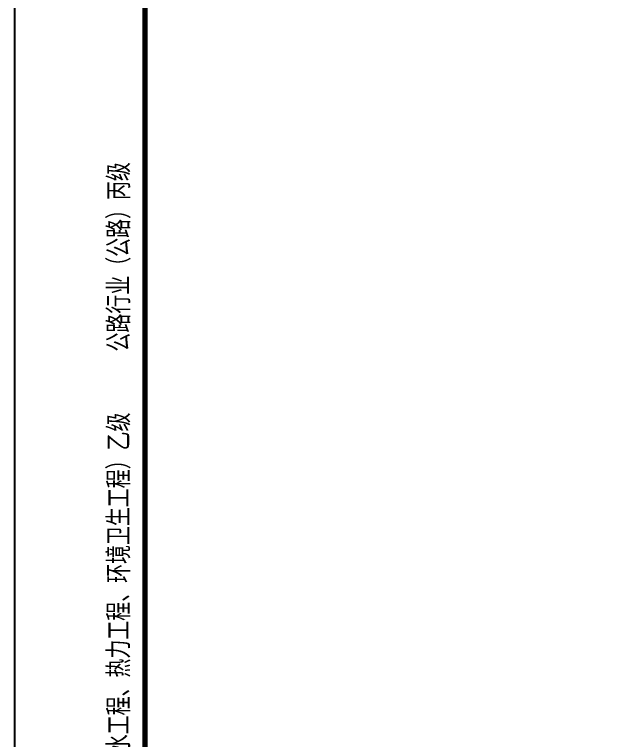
# Model space of a CAD drawing. Extents: x 4283 to 40403, y 1134 to 1764.
# Drawn here: x 26962.5 to 27043.2, y 1563.7 to 1662 of the extents above; entities that cross this region are included whole.
import ezdxf

# ---------------------------------------------------------------- set-up
doc = ezdxf.new("R2010")
doc.units = 0
for name, color, linetype in [('PUB_TITLE', 4, 'Continuous'), ('S-MODIFY', 4, 'Continuous'), ('华泽绵阳图框', 7, 'Continuous'), ('致远博图框', 7, 'Continuous')]:
    doc.layers.add(name, color=color, linetype=linetype)
doc.styles.add('长仿宋', font='', dxfattribs={"width": 0.7, "height": 5})
doc.styles.get('长仿宋').set_extended_font_data('SimSun')

msp = doc.modelspace()

# ---------------------------------------------------------------- linework, layer by layer
at = {"layer": 'PUB_TITLE'}
msp.add_lwpolyline([(26962.534, 1465.355), (27382.534, 1465.355), (27382.534, 1762.355), (26962.534, 1762.355)], close=True, dxfattribs=at)
at = {"layer": 'S-MODIFY'}
msp.add_lwpolyline([(26962.534, 1465.355), (27382.534, 1465.355), (27382.534, 1762.355), (26962.534, 1762.355)], close=True, dxfattribs=at)
at = {"layer": '华泽绵阳图框', "color": 7, "const_width": 0.707}
msp.add_lwpolyline([(26980.211, 1472.426), (27375.464, 1472.426), (27375.464, 1755.254), (26980.211, 1755.254)], close=True, dxfattribs=at)

# ---------------------------------------------------------------- texts
at = {"layer": '致远博图框', "style": '长仿宋', "width": 0.7}
for s, height, p in [('公路行业（公路）丙级', 2.6851, (26977.92, 1616.386)), ('市政行业（道路工程、桥梁工程、给水工程、排水工程、热力工程、环境卫生工程）乙级', 2.68508, (26977.92, 1508.124))]:
    msp.add_text(s, height=height, rotation=90, dxfattribs=at).set_placement(p)

doc.saveas('drawing.dxf')
